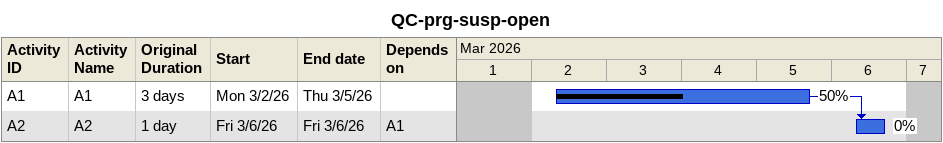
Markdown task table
QC-prg-susp-open

| ID | Task | Original duration | Start | Finish | Predecessors | % complete |
|---|---|---|---|---|---|---|
| A1 | A1 | 3d | 2026-03-02 | 2026-03-05 |  | 50 |
| A2 | A2 | 1d | 2026-03-06 | 2026-03-06 | A1 | 0 |
